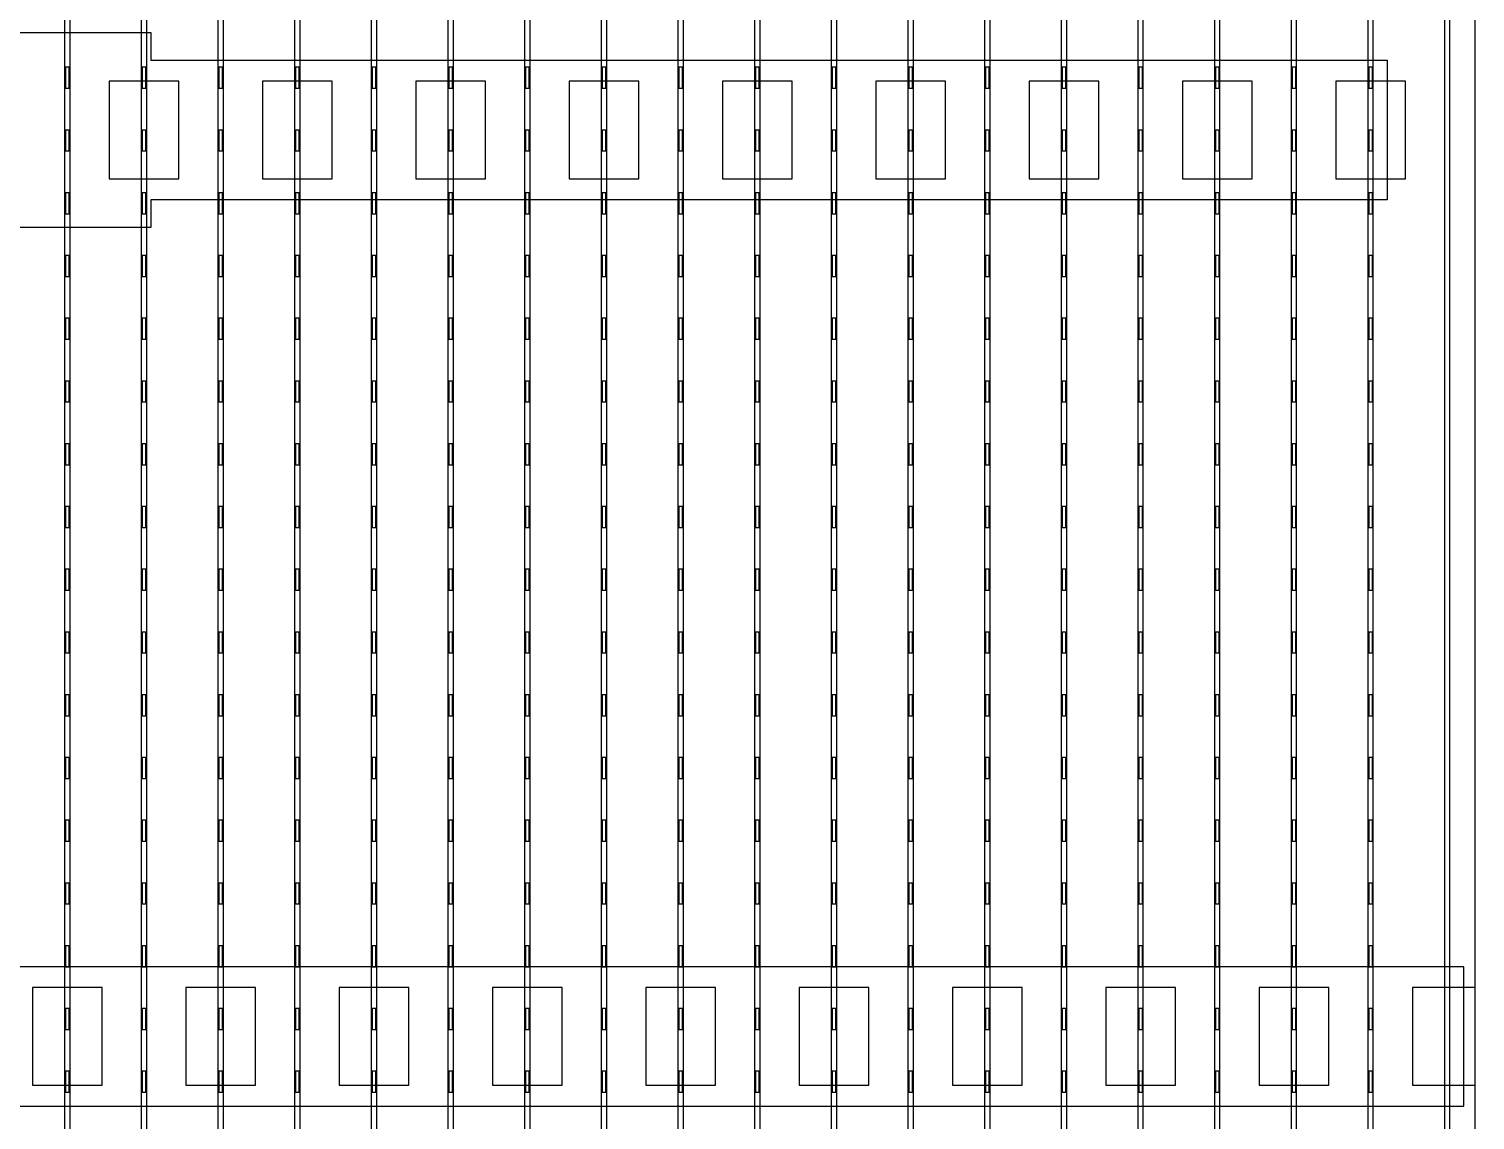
# Model space of a CAD drawing. Header units: millimetres. Extents: x -18 to 142, y -7 to 153.
# Drawn here: x 51.44 to 61.82, y 131.5 to 139.32 of the extents above; entities that cross this region are included whole.
import ezdxf

# ---------------------------------------------------------------- set-up
doc = ezdxf.new("R2010")
doc.units = ezdxf.units.MM
for name, color, linetype in [('BUSBARS', 3, 'Continuous'), ('CONTACT_PADS', 2, 'Continuous'), ('FINGERS', 1, 'Continuous'), ('INSULATION', 2, 'Continuous')]:
    doc.layers.add(name, color=color, linetype=linetype)

msp = doc.modelspace()

# ---------------------------------------------------------------- linework, layer by layer
at = {"layer": 'BUSBARS'}
for points in [[(61.19, 139.1), (61.19, 138.1), (52.32, 138.1), (52.32, 137.9), (51.12, 137.9), (51.12, 138.1), (42.25, 138.1), (42.25, 139.1), (51.12, 139.1), (51.12, 139.3), (52.32, 139.3), (52.32, 139.1), (61.19, 139.1)], [(61.74, 131.6), (61.74, 132.6), (41.7, 132.6), (41.7, 131.6), (61.74, 131.6)]]:
    msp.add_lwpolyline(points, close=True, dxfattribs=at)
at = {"layer": 'CONTACT_PADS'}
for points in [[(51.733, 138.9), (51.733, 139.05), (51.708, 139.05), (51.708, 138.9), (51.733, 138.9)], [(52.283, 138.9), (52.283, 139.05), (52.258, 139.05), (52.258, 138.9), (52.283, 138.9)], [(52.833, 138.9), (52.833, 139.05), (52.808, 139.05), (52.808, 138.9), (52.833, 138.9)], [(53.383, 138.9), (53.383, 139.05), (53.358, 139.05), (53.358, 138.9), (53.383, 138.9)], [(53.933, 138.9), (53.933, 139.05), (53.908, 139.05), (53.908, 138.9), (53.933, 138.9)], [(54.483, 138.9), (54.483, 139.05), (54.458, 139.05), (54.458, 138.9), (54.483, 138.9)], [(55.033, 138.9), (55.033, 139.05), (55.008, 139.05), (55.008, 138.9), (55.033, 138.9)], [(55.583, 138.9), (55.583, 139.05), (55.558, 139.05), (55.558, 138.9), (55.583, 138.9)], [(56.133, 138.9), (56.133, 139.05), (56.108, 139.05), (56.108, 138.9), (56.133, 138.9)], [(56.683, 138.9), (56.683, 139.05), (56.658, 139.05), (56.658, 138.9), (56.683, 138.9)], [(57.233, 138.9), (57.233, 139.05), (57.208, 139.05), (57.208, 138.9), (57.233, 138.9)], [(57.783, 138.9), (57.783, 139.05), (57.758, 139.05), (57.758, 138.9), (57.783, 138.9)], [(58.333, 138.9), (58.333, 139.05), (58.308, 139.05), (58.308, 138.9), (58.333, 138.9)], [(58.883, 138.9), (58.883, 139.05), (58.858, 139.05), (58.858, 138.9), (58.883, 138.9)], [(59.433, 138.9), (59.433, 139.05), (59.408, 139.05), (59.408, 138.9), (59.433, 138.9)], [(59.983, 138.9), (59.983, 139.05), (59.958, 139.05), (59.958, 138.9), (59.983, 138.9)], [(60.533, 138.9), (60.533, 139.05), (60.508, 139.05), (60.508, 138.9), (60.533, 138.9)], [(61.083, 138.9), (61.083, 139.05), (61.058, 139.05), (61.058, 138.9), (61.083, 138.9)], [(51.733, 138.45), (51.733, 138.6), (51.708, 138.6), (51.708, 138.45), (51.733, 138.45)], [(52.283, 138.45), (52.283, 138.6), (52.258, 138.6), (52.258, 138.45), (52.283, 138.45)], [(52.833, 138.45), (52.833, 138.6), (52.808, 138.6), (52.808, 138.45), (52.833, 138.45)], [(53.383, 138.45), (53.383, 138.6), (53.358, 138.6), (53.358, 138.45), (53.383, 138.45)], [(53.933, 138.45), (53.933, 138.6), (53.908, 138.6), (53.908, 138.45), (53.933, 138.45)], [(54.483, 138.45), (54.483, 138.6), (54.458, 138.6), (54.458, 138.45), (54.483, 138.45)], [(55.033, 138.45), (55.033, 138.6), (55.008, 138.6), (55.008, 138.45), (55.033, 138.45)], [(55.583, 138.45), (55.583, 138.6), (55.558, 138.6), (55.558, 138.45), (55.583, 138.45)], [(56.133, 138.45), (56.133, 138.6), (56.108, 138.6), (56.108, 138.45), (56.133, 138.45)], [(56.683, 138.45), (56.683, 138.6), (56.658, 138.6), (56.658, 138.45), (56.683, 138.45)], [(57.233, 138.45), (57.233, 138.6), (57.208, 138.6), (57.208, 138.45), (57.233, 138.45)], [(57.783, 138.45), (57.783, 138.6), (57.758, 138.6), (57.758, 138.45), (57.783, 138.45)], [(58.333, 138.45), (58.333, 138.6), (58.308, 138.6), (58.308, 138.45), (58.333, 138.45)], [(58.883, 138.45), (58.883, 138.6), (58.858, 138.6), (58.858, 138.45), (58.883, 138.45)], [(59.433, 138.45), (59.433, 138.6), (59.408, 138.6), (59.408, 138.45), (59.433, 138.45)], [(59.983, 138.45), (59.983, 138.6), (59.958, 138.6), (59.958, 138.45), (59.983, 138.45)], [(60.533, 138.45), (60.533, 138.6), (60.508, 138.6), (60.508, 138.45), (60.533, 138.45)], [(61.083, 138.45), (61.083, 138.6), (61.058, 138.6), (61.058, 138.45), (61.083, 138.45)], [(51.733, 138), (51.733, 138.15), (51.708, 138.15), (51.708, 138), (51.733, 138)], [(52.283, 138), (52.283, 138.15), (52.258, 138.15), (52.258, 138), (52.283, 138)], [(52.833, 138), (52.833, 138.15), (52.808, 138.15), (52.808, 138), (52.833, 138)], [(53.383, 138), (53.383, 138.15), (53.358, 138.15), (53.358, 138), (53.383, 138)], [(53.933, 138), (53.933, 138.15), (53.908, 138.15), (53.908, 138), (53.933, 138)], [(54.483, 138), (54.483, 138.15), (54.458, 138.15), (54.458, 138), (54.483, 138)], [(55.033, 138), (55.033, 138.15), (55.008, 138.15), (55.008, 138), (55.033, 138)], [(55.583, 138), (55.583, 138.15), (55.558, 138.15), (55.558, 138), (55.583, 138)], [(56.133, 138), (56.133, 138.15), (56.108, 138.15), (56.108, 138), (56.133, 138)], [(56.683, 138), (56.683, 138.15), (56.658, 138.15), (56.658, 138), (56.683, 138)], [(57.233, 138), (57.233, 138.15), (57.208, 138.15), (57.208, 138), (57.233, 138)], [(57.783, 138), (57.783, 138.15), (57.758, 138.15), (57.758, 138), (57.783, 138)], [(58.333, 138), (58.333, 138.15), (58.308, 138.15), (58.308, 138), (58.333, 138)], [(58.883, 138), (58.883, 138.15), (58.858, 138.15), (58.858, 138), (58.883, 138)], [(59.433, 138), (59.433, 138.15), (59.408, 138.15), (59.408, 138), (59.433, 138)], [(59.983, 138), (59.983, 138.15), (59.958, 138.15), (59.958, 138), (59.983, 138)], [(60.533, 138), (60.533, 138.15), (60.508, 138.15), (60.508, 138), (60.533, 138)], [(61.083, 138), (61.083, 138.15), (61.058, 138.15), (61.058, 138), (61.083, 138)], [(51.733, 137.55), (51.733, 137.7), (51.708, 137.7), (51.708, 137.55), (51.733, 137.55)], [(52.283, 137.55), (52.283, 137.7), (52.258, 137.7), (52.258, 137.55), (52.283, 137.55)], [(52.833, 137.55), (52.833, 137.7), (52.808, 137.7), (52.808, 137.55), (52.833, 137.55)], [(53.383, 137.55), (53.383, 137.7), (53.358, 137.7), (53.358, 137.55), (53.383, 137.55)], [(53.933, 137.55), (53.933, 137.7), (53.908, 137.7), (53.908, 137.55), (53.933, 137.55)], [(54.483, 137.55), (54.483, 137.7), (54.458, 137.7), (54.458, 137.55), (54.483, 137.55)], [(55.033, 137.55), (55.033, 137.7), (55.008, 137.7), (55.008, 137.55), (55.033, 137.55)], [(55.583, 137.55), (55.583, 137.7), (55.558, 137.7), (55.558, 137.55), (55.583, 137.55)], [(56.133, 137.55), (56.133, 137.7), (56.108, 137.7), (56.108, 137.55), (56.133, 137.55)], [(56.683, 137.55), (56.683, 137.7), (56.658, 137.7), (56.658, 137.55), (56.683, 137.55)], [(57.233, 137.55), (57.233, 137.7), (57.208, 137.7), (57.208, 137.55), (57.233, 137.55)], [(57.783, 137.55), (57.783, 137.7), (57.758, 137.7), (57.758, 137.55), (57.783, 137.55)], [(58.333, 137.55), (58.333, 137.7), (58.308, 137.7), (58.308, 137.55), (58.333, 137.55)], [(58.883, 137.55), (58.883, 137.7), (58.858, 137.7), (58.858, 137.55), (58.883, 137.55)], [(59.433, 137.55), (59.433, 137.7), (59.408, 137.7), (59.408, 137.55), (59.433, 137.55)], [(59.983, 137.55), (59.983, 137.7), (59.958, 137.7), (59.958, 137.55), (59.983, 137.55)], [(60.533, 137.55), (60.533, 137.7), (60.508, 137.7), (60.508, 137.55), (60.533, 137.55)], [(61.083, 137.55), (61.083, 137.7), (61.058, 137.7), (61.058, 137.55), (61.083, 137.55)], [(51.733, 137.1), (51.733, 137.25), (51.708, 137.25), (51.708, 137.1), (51.733, 137.1)], [(52.283, 137.1), (52.283, 137.25), (52.258, 137.25), (52.258, 137.1), (52.283, 137.1)], [(52.833, 137.1), (52.833, 137.25), (52.808, 137.25), (52.808, 137.1), (52.833, 137.1)], [(53.383, 137.1), (53.383, 137.25), (53.358, 137.25), (53.358, 137.1), (53.383, 137.1)], [(53.933, 137.1), (53.933, 137.25), (53.908, 137.25), (53.908, 137.1), (53.933, 137.1)], [(54.483, 137.1), (54.483, 137.25), (54.458, 137.25), (54.458, 137.1), (54.483, 137.1)], [(55.033, 137.1), (55.033, 137.25), (55.008, 137.25), (55.008, 137.1), (55.033, 137.1)], [(55.583, 137.1), (55.583, 137.25), (55.558, 137.25), (55.558, 137.1), (55.583, 137.1)], [(56.133, 137.1), (56.133, 137.25), (56.108, 137.25), (56.108, 137.1), (56.133, 137.1)], [(56.683, 137.1), (56.683, 137.25), (56.658, 137.25), (56.658, 137.1), (56.683, 137.1)], [(57.233, 137.1), (57.233, 137.25), (57.208, 137.25), (57.208, 137.1), (57.233, 137.1)], [(57.783, 137.1), (57.783, 137.25), (57.758, 137.25), (57.758, 137.1), (57.783, 137.1)], [(58.333, 137.1), (58.333, 137.25), (58.308, 137.25), (58.308, 137.1), (58.333, 137.1)], [(58.883, 137.1), (58.883, 137.25), (58.858, 137.25), (58.858, 137.1), (58.883, 137.1)], [(59.433, 137.1), (59.433, 137.25), (59.408, 137.25), (59.408, 137.1), (59.433, 137.1)], [(59.983, 137.1), (59.983, 137.25), (59.958, 137.25), (59.958, 137.1), (59.983, 137.1)], [(60.533, 137.1), (60.533, 137.25), (60.508, 137.25), (60.508, 137.1), (60.533, 137.1)], [(61.083, 137.1), (61.083, 137.25), (61.058, 137.25), (61.058, 137.1), (61.083, 137.1)], [(51.733, 136.65), (51.733, 136.8), (51.708, 136.8), (51.708, 136.65), (51.733, 136.65)], [(52.283, 136.65), (52.283, 136.8), (52.258, 136.8), (52.258, 136.65), (52.283, 136.65)], [(52.833, 136.65), (52.833, 136.8), (52.808, 136.8), (52.808, 136.65), (52.833, 136.65)], [(53.383, 136.65), (53.383, 136.8), (53.358, 136.8), (53.358, 136.65), (53.383, 136.65)], [(53.933, 136.65), (53.933, 136.8), (53.908, 136.8), (53.908, 136.65), (53.933, 136.65)], [(54.483, 136.65), (54.483, 136.8), (54.458, 136.8), (54.458, 136.65), (54.483, 136.65)], [(55.033, 136.65), (55.033, 136.8), (55.008, 136.8), (55.008, 136.65), (55.033, 136.65)], [(55.583, 136.65), (55.583, 136.8), (55.558, 136.8), (55.558, 136.65), (55.583, 136.65)], [(56.133, 136.65), (56.133, 136.8), (56.108, 136.8), (56.108, 136.65), (56.133, 136.65)], [(56.683, 136.65), (56.683, 136.8), (56.658, 136.8), (56.658, 136.65), (56.683, 136.65)], [(57.233, 136.65), (57.233, 136.8), (57.208, 136.8), (57.208, 136.65), (57.233, 136.65)], [(57.783, 136.65), (57.783, 136.8), (57.758, 136.8), (57.758, 136.65), (57.783, 136.65)], [(58.333, 136.65), (58.333, 136.8), (58.308, 136.8), (58.308, 136.65), (58.333, 136.65)], [(58.883, 136.65), (58.883, 136.8), (58.858, 136.8), (58.858, 136.65), (58.883, 136.65)], [(59.433, 136.65), (59.433, 136.8), (59.408, 136.8), (59.408, 136.65), (59.433, 136.65)], [(59.983, 136.65), (59.983, 136.8), (59.958, 136.8), (59.958, 136.65), (59.983, 136.65)], [(60.533, 136.65), (60.533, 136.8), (60.508, 136.8), (60.508, 136.65), (60.533, 136.65)], [(61.083, 136.65), (61.083, 136.8), (61.058, 136.8), (61.058, 136.65), (61.083, 136.65)], [(51.733, 136.2), (51.733, 136.35), (51.708, 136.35), (51.708, 136.2), (51.733, 136.2)], [(52.283, 136.2), (52.283, 136.35), (52.258, 136.35), (52.258, 136.2), (52.283, 136.2)], [(52.833, 136.2), (52.833, 136.35), (52.808, 136.35), (52.808, 136.2), (52.833, 136.2)], [(53.383, 136.2), (53.383, 136.35), (53.358, 136.35), (53.358, 136.2), (53.383, 136.2)], [(53.933, 136.2), (53.933, 136.35), (53.908, 136.35), (53.908, 136.2), (53.933, 136.2)], [(54.483, 136.2), (54.483, 136.35), (54.458, 136.35), (54.458, 136.2), (54.483, 136.2)], [(55.033, 136.2), (55.033, 136.35), (55.008, 136.35), (55.008, 136.2), (55.033, 136.2)], [(55.583, 136.2), (55.583, 136.35), (55.558, 136.35), (55.558, 136.2), (55.583, 136.2)], [(56.133, 136.2), (56.133, 136.35), (56.108, 136.35), (56.108, 136.2), (56.133, 136.2)], [(56.683, 136.2), (56.683, 136.35), (56.658, 136.35), (56.658, 136.2), (56.683, 136.2)], [(57.233, 136.2), (57.233, 136.35), (57.208, 136.35), (57.208, 136.2), (57.233, 136.2)], [(57.783, 136.2), (57.783, 136.35), (57.758, 136.35), (57.758, 136.2), (57.783, 136.2)], [(58.333, 136.2), (58.333, 136.35), (58.308, 136.35), (58.308, 136.2), (58.333, 136.2)], [(58.883, 136.2), (58.883, 136.35), (58.858, 136.35), (58.858, 136.2), (58.883, 136.2)], [(59.433, 136.2), (59.433, 136.35), (59.408, 136.35), (59.408, 136.2), (59.433, 136.2)], [(59.983, 136.2), (59.983, 136.35), (59.958, 136.35), (59.958, 136.2), (59.983, 136.2)], [(60.533, 136.2), (60.533, 136.35), (60.508, 136.35), (60.508, 136.2), (60.533, 136.2)], [(61.083, 136.2), (61.083, 136.35), (61.058, 136.35), (61.058, 136.2), (61.083, 136.2)], [(51.733, 135.75), (51.733, 135.9), (51.708, 135.9), (51.708, 135.75), (51.733, 135.75)], [(52.283, 135.75), (52.283, 135.9), (52.258, 135.9), (52.258, 135.75), (52.283, 135.75)], [(52.833, 135.75), (52.833, 135.9), (52.808, 135.9), (52.808, 135.75), (52.833, 135.75)], [(53.383, 135.75), (53.383, 135.9), (53.358, 135.9), (53.358, 135.75), (53.383, 135.75)], [(53.933, 135.75), (53.933, 135.9), (53.908, 135.9), (53.908, 135.75), (53.933, 135.75)], [(54.483, 135.75), (54.483, 135.9), (54.458, 135.9), (54.458, 135.75), (54.483, 135.75)], [(55.033, 135.75), (55.033, 135.9), (55.008, 135.9), (55.008, 135.75), (55.033, 135.75)], [(55.583, 135.75), (55.583, 135.9), (55.558, 135.9), (55.558, 135.75), (55.583, 135.75)], [(56.133, 135.75), (56.133, 135.9), (56.108, 135.9), (56.108, 135.75), (56.133, 135.75)], [(56.683, 135.75), (56.683, 135.9), (56.658, 135.9), (56.658, 135.75), (56.683, 135.75)], [(57.233, 135.75), (57.233, 135.9), (57.208, 135.9), (57.208, 135.75), (57.233, 135.75)], [(57.783, 135.75), (57.783, 135.9), (57.758, 135.9), (57.758, 135.75), (57.783, 135.75)], [(58.333, 135.75), (58.333, 135.9), (58.308, 135.9), (58.308, 135.75), (58.333, 135.75)], [(58.883, 135.75), (58.883, 135.9), (58.858, 135.9), (58.858, 135.75), (58.883, 135.75)], [(59.433, 135.75), (59.433, 135.9), (59.408, 135.9), (59.408, 135.75), (59.433, 135.75)], [(59.983, 135.75), (59.983, 135.9), (59.958, 135.9), (59.958, 135.75), (59.983, 135.75)], [(60.533, 135.75), (60.533, 135.9), (60.508, 135.9), (60.508, 135.75), (60.533, 135.75)], [(61.083, 135.75), (61.083, 135.9), (61.058, 135.9), (61.058, 135.75), (61.083, 135.75)], [(51.733, 135.3), (51.733, 135.45), (51.708, 135.45), (51.708, 135.3), (51.733, 135.3)], [(52.283, 135.3), (52.283, 135.45), (52.258, 135.45), (52.258, 135.3), (52.283, 135.3)], [(52.833, 135.3), (52.833, 135.45), (52.808, 135.45), (52.808, 135.3), (52.833, 135.3)], [(53.383, 135.3), (53.383, 135.45), (53.358, 135.45), (53.358, 135.3), (53.383, 135.3)], [(53.933, 135.3), (53.933, 135.45), (53.908, 135.45), (53.908, 135.3), (53.933, 135.3)], [(54.483, 135.3), (54.483, 135.45), (54.458, 135.45), (54.458, 135.3), (54.483, 135.3)], [(55.033, 135.3), (55.033, 135.45), (55.008, 135.45), (55.008, 135.3), (55.033, 135.3)], [(55.583, 135.3), (55.583, 135.45), (55.558, 135.45), (55.558, 135.3), (55.583, 135.3)], [(56.133, 135.3), (56.133, 135.45), (56.108, 135.45), (56.108, 135.3), (56.133, 135.3)], [(56.683, 135.3), (56.683, 135.45), (56.658, 135.45), (56.658, 135.3), (56.683, 135.3)], [(57.233, 135.3), (57.233, 135.45), (57.208, 135.45), (57.208, 135.3), (57.233, 135.3)], [(57.783, 135.3), (57.783, 135.45), (57.758, 135.45), (57.758, 135.3), (57.783, 135.3)], [(58.333, 135.3), (58.333, 135.45), (58.308, 135.45), (58.308, 135.3), (58.333, 135.3)], [(58.883, 135.3), (58.883, 135.45), (58.858, 135.45), (58.858, 135.3), (58.883, 135.3)], [(59.433, 135.3), (59.433, 135.45), (59.408, 135.45), (59.408, 135.3), (59.433, 135.3)], [(59.983, 135.3), (59.983, 135.45), (59.958, 135.45), (59.958, 135.3), (59.983, 135.3)], [(60.533, 135.3), (60.533, 135.45), (60.508, 135.45), (60.508, 135.3), (60.533, 135.3)], [(61.083, 135.3), (61.083, 135.45), (61.058, 135.45), (61.058, 135.3), (61.083, 135.3)], [(51.733, 134.85), (51.733, 135), (51.708, 135), (51.708, 134.85), (51.733, 134.85)], [(52.283, 134.85), (52.283, 135), (52.258, 135), (52.258, 134.85), (52.283, 134.85)], [(52.833, 134.85), (52.833, 135), (52.808, 135), (52.808, 134.85), (52.833, 134.85)], [(53.383, 134.85), (53.383, 135), (53.358, 135), (53.358, 134.85), (53.383, 134.85)], [(53.933, 134.85), (53.933, 135), (53.908, 135), (53.908, 134.85), (53.933, 134.85)], [(54.483, 134.85), (54.483, 135), (54.458, 135), (54.458, 134.85), (54.483, 134.85)], [(55.033, 134.85), (55.033, 135), (55.008, 135), (55.008, 134.85), (55.033, 134.85)], [(55.583, 134.85), (55.583, 135), (55.558, 135), (55.558, 134.85), (55.583, 134.85)], [(56.133, 134.85), (56.133, 135), (56.108, 135), (56.108, 134.85), (56.133, 134.85)], [(56.683, 134.85), (56.683, 135), (56.658, 135), (56.658, 134.85), (56.683, 134.85)], [(57.233, 134.85), (57.233, 135), (57.208, 135), (57.208, 134.85), (57.233, 134.85)], [(57.783, 134.85), (57.783, 135), (57.758, 135), (57.758, 134.85), (57.783, 134.85)], [(58.333, 134.85), (58.333, 135), (58.308, 135), (58.308, 134.85), (58.333, 134.85)], [(58.883, 134.85), (58.883, 135), (58.858, 135), (58.858, 134.85), (58.883, 134.85)], [(59.433, 134.85), (59.433, 135), (59.408, 135), (59.408, 134.85), (59.433, 134.85)], [(59.983, 134.85), (59.983, 135), (59.958, 135), (59.958, 134.85), (59.983, 134.85)], [(60.533, 134.85), (60.533, 135), (60.508, 135), (60.508, 134.85), (60.533, 134.85)], [(61.083, 134.85), (61.083, 135), (61.058, 135), (61.058, 134.85), (61.083, 134.85)], [(51.733, 134.4), (51.733, 134.55), (51.708, 134.55), (51.708, 134.4), (51.733, 134.4)], [(52.283, 134.4), (52.283, 134.55), (52.258, 134.55), (52.258, 134.4), (52.283, 134.4)], [(52.833, 134.4), (52.833, 134.55), (52.808, 134.55), (52.808, 134.4), (52.833, 134.4)], [(53.383, 134.4), (53.383, 134.55), (53.358, 134.55), (53.358, 134.4), (53.383, 134.4)], [(53.933, 134.4), (53.933, 134.55), (53.908, 134.55), (53.908, 134.4), (53.933, 134.4)], [(54.483, 134.4), (54.483, 134.55), (54.458, 134.55), (54.458, 134.4), (54.483, 134.4)], [(55.033, 134.4), (55.033, 134.55), (55.008, 134.55), (55.008, 134.4), (55.033, 134.4)], [(55.583, 134.4), (55.583, 134.55), (55.558, 134.55), (55.558, 134.4), (55.583, 134.4)], [(56.133, 134.4), (56.133, 134.55), (56.108, 134.55), (56.108, 134.4), (56.133, 134.4)], [(56.683, 134.4), (56.683, 134.55), (56.658, 134.55), (56.658, 134.4), (56.683, 134.4)], [(57.233, 134.4), (57.233, 134.55), (57.208, 134.55), (57.208, 134.4), (57.233, 134.4)], [(57.783, 134.4), (57.783, 134.55), (57.758, 134.55), (57.758, 134.4), (57.783, 134.4)], [(58.333, 134.4), (58.333, 134.55), (58.308, 134.55), (58.308, 134.4), (58.333, 134.4)], [(58.883, 134.4), (58.883, 134.55), (58.858, 134.55), (58.858, 134.4), (58.883, 134.4)], [(59.433, 134.4), (59.433, 134.55), (59.408, 134.55), (59.408, 134.4), (59.433, 134.4)], [(59.983, 134.4), (59.983, 134.55), (59.958, 134.55), (59.958, 134.4), (59.983, 134.4)], [(60.533, 134.4), (60.533, 134.55), (60.508, 134.55), (60.508, 134.4), (60.533, 134.4)], [(61.083, 134.4), (61.083, 134.55), (61.058, 134.55), (61.058, 134.4), (61.083, 134.4)], [(51.733, 133.95), (51.733, 134.1), (51.708, 134.1), (51.708, 133.95), (51.733, 133.95)], [(52.283, 133.95), (52.283, 134.1), (52.258, 134.1), (52.258, 133.95), (52.283, 133.95)], [(52.833, 133.95), (52.833, 134.1), (52.808, 134.1), (52.808, 133.95), (52.833, 133.95)], [(53.383, 133.95), (53.383, 134.1), (53.358, 134.1), (53.358, 133.95), (53.383, 133.95)], [(53.933, 133.95), (53.933, 134.1), (53.908, 134.1), (53.908, 133.95), (53.933, 133.95)], [(54.483, 133.95), (54.483, 134.1), (54.458, 134.1), (54.458, 133.95), (54.483, 133.95)], [(55.033, 133.95), (55.033, 134.1), (55.008, 134.1), (55.008, 133.95), (55.033, 133.95)], [(55.583, 133.95), (55.583, 134.1), (55.558, 134.1), (55.558, 133.95), (55.583, 133.95)], [(56.133, 133.95), (56.133, 134.1), (56.108, 134.1), (56.108, 133.95), (56.133, 133.95)], [(56.683, 133.95), (56.683, 134.1), (56.658, 134.1), (56.658, 133.95), (56.683, 133.95)], [(57.233, 133.95), (57.233, 134.1), (57.208, 134.1), (57.208, 133.95), (57.233, 133.95)], [(57.783, 133.95), (57.783, 134.1), (57.758, 134.1), (57.758, 133.95), (57.783, 133.95)], [(58.333, 133.95), (58.333, 134.1), (58.308, 134.1), (58.308, 133.95), (58.333, 133.95)], [(58.883, 133.95), (58.883, 134.1), (58.858, 134.1), (58.858, 133.95), (58.883, 133.95)], [(59.433, 133.95), (59.433, 134.1), (59.408, 134.1), (59.408, 133.95), (59.433, 133.95)], [(59.983, 133.95), (59.983, 134.1), (59.958, 134.1), (59.958, 133.95), (59.983, 133.95)], [(60.533, 133.95), (60.533, 134.1), (60.508, 134.1), (60.508, 133.95), (60.533, 133.95)], [(61.083, 133.95), (61.083, 134.1), (61.058, 134.1), (61.058, 133.95), (61.083, 133.95)], [(51.733, 133.5), (51.733, 133.65), (51.708, 133.65), (51.708, 133.5), (51.733, 133.5)], [(52.283, 133.5), (52.283, 133.65), (52.258, 133.65), (52.258, 133.5), (52.283, 133.5)], [(52.833, 133.5), (52.833, 133.65), (52.808, 133.65), (52.808, 133.5), (52.833, 133.5)], [(53.383, 133.5), (53.383, 133.65), (53.358, 133.65), (53.358, 133.5), (53.383, 133.5)], [(53.933, 133.5), (53.933, 133.65), (53.908, 133.65), (53.908, 133.5), (53.933, 133.5)], [(54.483, 133.5), (54.483, 133.65), (54.458, 133.65), (54.458, 133.5), (54.483, 133.5)], [(55.033, 133.5), (55.033, 133.65), (55.008, 133.65), (55.008, 133.5), (55.033, 133.5)], [(55.583, 133.5), (55.583, 133.65), (55.558, 133.65), (55.558, 133.5), (55.583, 133.5)], [(56.133, 133.5), (56.133, 133.65), (56.108, 133.65), (56.108, 133.5), (56.133, 133.5)], [(56.683, 133.5), (56.683, 133.65), (56.658, 133.65), (56.658, 133.5), (56.683, 133.5)], [(57.233, 133.5), (57.233, 133.65), (57.208, 133.65), (57.208, 133.5), (57.233, 133.5)], [(57.783, 133.5), (57.783, 133.65), (57.758, 133.65), (57.758, 133.5), (57.783, 133.5)], [(58.333, 133.5), (58.333, 133.65), (58.308, 133.65), (58.308, 133.5), (58.333, 133.5)], [(58.883, 133.5), (58.883, 133.65), (58.858, 133.65), (58.858, 133.5), (58.883, 133.5)], [(59.433, 133.5), (59.433, 133.65), (59.408, 133.65), (59.408, 133.5), (59.433, 133.5)], [(59.983, 133.5), (59.983, 133.65), (59.958, 133.65), (59.958, 133.5), (59.983, 133.5)], [(60.533, 133.5), (60.533, 133.65), (60.508, 133.65), (60.508, 133.5), (60.533, 133.5)], [(61.083, 133.5), (61.083, 133.65), (61.058, 133.65), (61.058, 133.5), (61.083, 133.5)], [(51.733, 133.05), (51.733, 133.2), (51.708, 133.2), (51.708, 133.05), (51.733, 133.05)], [(52.283, 133.05), (52.283, 133.2), (52.258, 133.2), (52.258, 133.05), (52.283, 133.05)], [(52.833, 133.05), (52.833, 133.2), (52.808, 133.2), (52.808, 133.05), (52.833, 133.05)], [(53.383, 133.05), (53.383, 133.2), (53.358, 133.2), (53.358, 133.05), (53.383, 133.05)], [(53.933, 133.05), (53.933, 133.2), (53.908, 133.2), (53.908, 133.05), (53.933, 133.05)], [(54.483, 133.05), (54.483, 133.2), (54.458, 133.2), (54.458, 133.05), (54.483, 133.05)], [(55.033, 133.05), (55.033, 133.2), (55.008, 133.2), (55.008, 133.05), (55.033, 133.05)], [(55.583, 133.05), (55.583, 133.2), (55.558, 133.2), (55.558, 133.05), (55.583, 133.05)], [(56.133, 133.05), (56.133, 133.2), (56.108, 133.2), (56.108, 133.05), (56.133, 133.05)], [(56.683, 133.05), (56.683, 133.2), (56.658, 133.2), (56.658, 133.05), (56.683, 133.05)], [(57.233, 133.05), (57.233, 133.2), (57.208, 133.2), (57.208, 133.05), (57.233, 133.05)], [(57.783, 133.05), (57.783, 133.2), (57.758, 133.2), (57.758, 133.05), (57.783, 133.05)], [(58.333, 133.05), (58.333, 133.2), (58.308, 133.2), (58.308, 133.05), (58.333, 133.05)], [(58.883, 133.05), (58.883, 133.2), (58.858, 133.2), (58.858, 133.05), (58.883, 133.05)], [(59.433, 133.05), (59.433, 133.2), (59.408, 133.2), (59.408, 133.05), (59.433, 133.05)], [(59.983, 133.05), (59.983, 133.2), (59.958, 133.2), (59.958, 133.05), (59.983, 133.05)], [(60.533, 133.05), (60.533, 133.2), (60.508, 133.2), (60.508, 133.05), (60.533, 133.05)], [(61.083, 133.05), (61.083, 133.2), (61.058, 133.2), (61.058, 133.05), (61.083, 133.05)], [(51.733, 132.6), (51.733, 132.75), (51.708, 132.75), (51.708, 132.6), (51.733, 132.6)], [(52.283, 132.6), (52.283, 132.75), (52.258, 132.75), (52.258, 132.6), (52.283, 132.6)], [(52.833, 132.6), (52.833, 132.75), (52.808, 132.75), (52.808, 132.6), (52.833, 132.6)], [(53.383, 132.6), (53.383, 132.75), (53.358, 132.75), (53.358, 132.6), (53.383, 132.6)], [(53.933, 132.6), (53.933, 132.75), (53.908, 132.75), (53.908, 132.6), (53.933, 132.6)], [(54.483, 132.6), (54.483, 132.75), (54.458, 132.75), (54.458, 132.6), (54.483, 132.6)], [(55.033, 132.6), (55.033, 132.75), (55.008, 132.75), (55.008, 132.6), (55.033, 132.6)], [(55.583, 132.6), (55.583, 132.75), (55.558, 132.75), (55.558, 132.6), (55.583, 132.6)], [(56.133, 132.6), (56.133, 132.75), (56.108, 132.75), (56.108, 132.6), (56.133, 132.6)], [(56.683, 132.6), (56.683, 132.75), (56.658, 132.75), (56.658, 132.6), (56.683, 132.6)], [(57.233, 132.6), (57.233, 132.75), (57.208, 132.75), (57.208, 132.6), (57.233, 132.6)], [(57.783, 132.6), (57.783, 132.75), (57.758, 132.75), (57.758, 132.6), (57.783, 132.6)], [(58.333, 132.6), (58.333, 132.75), (58.308, 132.75), (58.308, 132.6), (58.333, 132.6)], [(58.883, 132.6), (58.883, 132.75), (58.858, 132.75), (58.858, 132.6), (58.883, 132.6)], [(59.433, 132.6), (59.433, 132.75), (59.408, 132.75), (59.408, 132.6), (59.433, 132.6)], [(59.983, 132.6), (59.983, 132.75), (59.958, 132.75), (59.958, 132.6), (59.983, 132.6)], [(60.533, 132.6), (60.533, 132.75), (60.508, 132.75), (60.508, 132.6), (60.533, 132.6)], [(61.083, 132.6), (61.083, 132.75), (61.058, 132.75), (61.058, 132.6), (61.083, 132.6)], [(51.733, 132.15), (51.733, 132.3), (51.708, 132.3), (51.708, 132.15), (51.733, 132.15)], [(52.283, 132.15), (52.283, 132.3), (52.258, 132.3), (52.258, 132.15), (52.283, 132.15)], [(52.833, 132.15), (52.833, 132.3), (52.808, 132.3), (52.808, 132.15), (52.833, 132.15)], [(53.383, 132.15), (53.383, 132.3), (53.358, 132.3), (53.358, 132.15), (53.383, 132.15)], [(53.933, 132.15), (53.933, 132.3), (53.908, 132.3), (53.908, 132.15), (53.933, 132.15)], [(54.483, 132.15), (54.483, 132.3), (54.458, 132.3), (54.458, 132.15), (54.483, 132.15)], [(55.033, 132.15), (55.033, 132.3), (55.008, 132.3), (55.008, 132.15), (55.033, 132.15)], [(55.583, 132.15), (55.583, 132.3), (55.558, 132.3), (55.558, 132.15), (55.583, 132.15)], [(56.133, 132.15), (56.133, 132.3), (56.108, 132.3), (56.108, 132.15), (56.133, 132.15)], [(56.683, 132.15), (56.683, 132.3), (56.658, 132.3), (56.658, 132.15), (56.683, 132.15)], [(57.233, 132.15), (57.233, 132.3), (57.208, 132.3), (57.208, 132.15), (57.233, 132.15)], [(57.783, 132.15), (57.783, 132.3), (57.758, 132.3), (57.758, 132.15), (57.783, 132.15)], [(58.333, 132.15), (58.333, 132.3), (58.308, 132.3), (58.308, 132.15), (58.333, 132.15)], [(58.883, 132.15), (58.883, 132.3), (58.858, 132.3), (58.858, 132.15), (58.883, 132.15)], [(59.433, 132.15), (59.433, 132.3), (59.408, 132.3), (59.408, 132.15), (59.433, 132.15)], [(59.983, 132.15), (59.983, 132.3), (59.958, 132.3), (59.958, 132.15), (59.983, 132.15)], [(60.533, 132.15), (60.533, 132.3), (60.508, 132.3), (60.508, 132.15), (60.533, 132.15)], [(61.083, 132.15), (61.083, 132.3), (61.058, 132.3), (61.058, 132.15), (61.083, 132.15)], [(51.733, 131.7), (51.733, 131.85), (51.708, 131.85), (51.708, 131.7), (51.733, 131.7)], [(52.283, 131.7), (52.283, 131.85), (52.258, 131.85), (52.258, 131.7), (52.283, 131.7)], [(52.833, 131.7), (52.833, 131.85), (52.808, 131.85), (52.808, 131.7), (52.833, 131.7)], [(53.383, 131.7), (53.383, 131.85), (53.358, 131.85), (53.358, 131.7), (53.383, 131.7)], [(53.933, 131.7), (53.933, 131.85), (53.908, 131.85), (53.908, 131.7), (53.933, 131.7)], [(54.483, 131.7), (54.483, 131.85), (54.458, 131.85), (54.458, 131.7), (54.483, 131.7)], [(55.033, 131.7), (55.033, 131.85), (55.008, 131.85), (55.008, 131.7), (55.033, 131.7)], [(55.583, 131.7), (55.583, 131.85), (55.558, 131.85), (55.558, 131.7), (55.583, 131.7)], [(56.133, 131.7), (56.133, 131.85), (56.108, 131.85), (56.108, 131.7), (56.133, 131.7)], [(56.683, 131.7), (56.683, 131.85), (56.658, 131.85), (56.658, 131.7), (56.683, 131.7)], [(57.233, 131.7), (57.233, 131.85), (57.208, 131.85), (57.208, 131.7), (57.233, 131.7)], [(57.783, 131.7), (57.783, 131.85), (57.758, 131.85), (57.758, 131.7), (57.783, 131.7)], [(58.333, 131.7), (58.333, 131.85), (58.308, 131.85), (58.308, 131.7), (58.333, 131.7)], [(58.883, 131.7), (58.883, 131.85), (58.858, 131.85), (58.858, 131.7), (58.883, 131.7)], [(59.433, 131.7), (59.433, 131.85), (59.408, 131.85), (59.408, 131.7), (59.433, 131.7)], [(59.983, 131.7), (59.983, 131.85), (59.958, 131.85), (59.958, 131.7), (59.983, 131.7)], [(60.533, 131.7), (60.533, 131.85), (60.508, 131.85), (60.508, 131.7), (60.533, 131.7)], [(61.083, 131.7), (61.083, 131.85), (61.058, 131.85), (61.058, 131.7), (61.083, 131.7)]]:
    msp.add_lwpolyline(points, close=True, dxfattribs=at)
at = {"layer": 'FINGERS'}
for points in [[(51.74, 125.4), (51.74, 145.3), (51.7, 145.3), (51.7, 125.4), (51.74, 125.4)], [(52.29, 125.4), (52.29, 145.3), (52.25, 145.3), (52.25, 125.4), (52.29, 125.4)], [(52.84, 125.4), (52.84, 145.3), (52.8, 145.3), (52.8, 125.4), (52.84, 125.4)], [(53.39, 125.4), (53.39, 145.3), (53.35, 145.3), (53.35, 125.4), (53.39, 125.4)], [(53.94, 125.4), (53.94, 145.3), (53.9, 145.3), (53.9, 125.4), (53.94, 125.4)], [(54.49, 125.4), (54.49, 145.3), (54.45, 145.3), (54.45, 125.4), (54.49, 125.4)], [(55.04, 125.4), (55.04, 145.3), (55, 145.3), (55, 125.4), (55.04, 125.4)], [(55.59, 125.4), (55.59, 145.3), (55.55, 145.3), (55.55, 125.4), (55.59, 125.4)], [(56.14, 125.4), (56.14, 145.3), (56.1, 145.3), (56.1, 125.4), (56.14, 125.4)], [(56.69, 125.4), (56.69, 145.3), (56.65, 145.3), (56.65, 125.4), (56.69, 125.4)], [(57.24, 125.4), (57.24, 145.3), (57.2, 145.3), (57.2, 125.4), (57.24, 125.4)], [(57.79, 125.4), (57.79, 145.3), (57.75, 145.3), (57.75, 125.4), (57.79, 125.4)], [(58.34, 125.4), (58.34, 145.3), (58.3, 145.3), (58.3, 125.4), (58.34, 125.4)], [(58.89, 125.4), (58.89, 145.3), (58.85, 145.3), (58.85, 125.4), (58.89, 125.4)], [(59.44, 125.4), (59.44, 145.3), (59.4, 145.3), (59.4, 125.4), (59.44, 125.4)], [(59.99, 125.4), (59.99, 145.3), (59.95, 145.3), (59.95, 125.4), (59.99, 125.4)], [(60.54, 125.4), (60.54, 145.3), (60.5, 145.3), (60.5, 125.4), (60.54, 125.4)], [(61.09, 125.4), (61.09, 145.3), (61.05, 145.3), (61.05, 125.4), (61.09, 125.4)], [(61.64, 125.4), (61.64, 145.3), (61.6, 145.3), (61.6, 125.4), (61.64, 125.4)]]:
    msp.add_lwpolyline(points, close=True, dxfattribs=at)
at = {"layer": 'INSULATION'}
for points in [[(61.82, 125.25), (61.82, 145.45), (41.62, 145.45), (41.62, 125.25), (61.82, 125.25)], [(52.52, 138.25), (52.52, 138.95), (52.02, 138.95), (52.02, 138.25), (52.52, 138.25)], [(53.62, 138.25), (53.62, 138.95), (53.12, 138.95), (53.12, 138.25), (53.62, 138.25)], [(54.72, 138.25), (54.72, 138.95), (54.22, 138.95), (54.22, 138.25), (54.72, 138.25)], [(55.82, 138.25), (55.82, 138.95), (55.32, 138.95), (55.32, 138.25), (55.82, 138.25)], [(56.92, 138.25), (56.92, 138.95), (56.42, 138.95), (56.42, 138.25), (56.92, 138.25)], [(58.02, 138.25), (58.02, 138.95), (57.52, 138.95), (57.52, 138.25), (58.02, 138.25)], [(59.12, 138.25), (59.12, 138.95), (58.62, 138.95), (58.62, 138.25), (59.12, 138.25)], [(60.22, 138.25), (60.22, 138.95), (59.72, 138.95), (59.72, 138.25), (60.22, 138.25)], [(61.32, 138.25), (61.32, 138.95), (60.82, 138.95), (60.82, 138.25), (61.32, 138.25)], [(51.97, 131.75), (51.97, 132.45), (51.47, 132.45), (51.47, 131.75), (51.97, 131.75)], [(53.07, 131.75), (53.07, 132.45), (52.57, 132.45), (52.57, 131.75), (53.07, 131.75)], [(54.17, 131.75), (54.17, 132.45), (53.67, 132.45), (53.67, 131.75), (54.17, 131.75)], [(55.27, 131.75), (55.27, 132.45), (54.77, 132.45), (54.77, 131.75), (55.27, 131.75)], [(56.37, 131.75), (56.37, 132.45), (55.87, 132.45), (55.87, 131.75), (56.37, 131.75)], [(57.47, 131.75), (57.47, 132.45), (56.97, 132.45), (56.97, 131.75), (57.47, 131.75)], [(58.57, 131.75), (58.57, 132.45), (58.07, 132.45), (58.07, 131.75), (58.57, 131.75)], [(59.67, 131.75), (59.67, 132.45), (59.17, 132.45), (59.17, 131.75), (59.67, 131.75)], [(60.77, 131.75), (60.77, 132.45), (60.27, 132.45), (60.27, 131.75), (60.77, 131.75)], [(61.82, 131.75), (61.82, 132.45), (61.37, 132.45), (61.37, 131.75), (61.82, 131.75)]]:
    msp.add_lwpolyline(points, close=True, dxfattribs=at)

doc.saveas('drawing.dxf')
